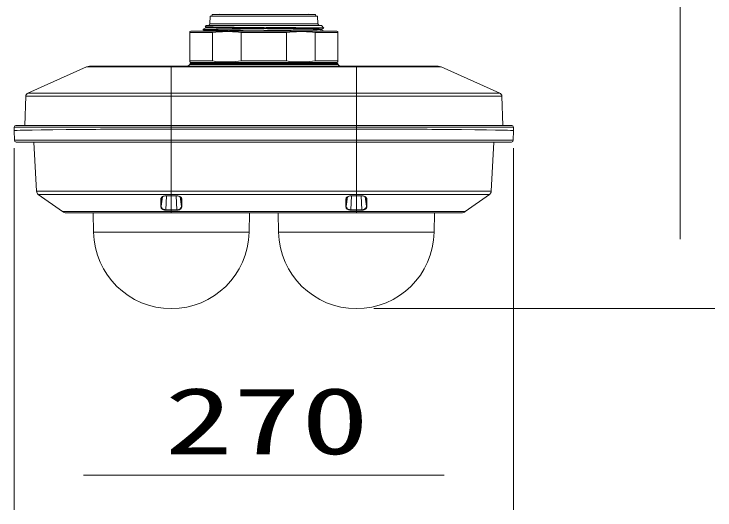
# Model space of a CAD drawing. Units: millimetres on the paper. Extents: x -62 to 65, y -59 to 59.
# Drawn here: x -23.75 to 1.49, y 5.95 to 23.81 of the extents above; entities that cross this region are included whole.
import ezdxf
from ezdxf.enums import TextEntityAlignment as Align

# ---------------------------------------------------------------- set-up
doc = ezdxf.new("R2010")
doc.units = ezdxf.units.MM
doc.layers.add('0-2_GAIKEI', color=4, linetype='Continuous', lineweight=9)
doc.layers.add('0-3_SUNPO', color=7, linetype='Continuous', lineweight=9)
doc.styles.add('ＭＳ ゴシック', font='')
doc.styles.get('ＭＳ ゴシック').set_extended_font_data('MS Gothic')

msp = doc.modelspace()

# ---------------------------------------------------------------- linework, layer by layer
at = {"layer": '0-2_GAIKEI', "color": 7}
for p, q in [((-16.686, 23.729), (-16.695, 23.46)), ((-16.686, 23.729), (-12.821, 23.729)), ((-16.619, 23.789), (-16.621, 23.729)), ((-16.619, 23.789), (-12.888, 23.789)), ((-12.888, 23.789), (-12.886, 23.729)), ((-12.821, 23.729), (-12.812, 23.46)), ((-16.943, 23.238), (-16.943, 23.264)), ((-16.844, 23.316), (-16.942, 23.265)), ((-16.942, 23.238), (-16.861, 23.196)), ((-16.825, 23.395), (-16.868, 23.353)), ((-16.867, 23.353), (-16.844, 23.34)), ((-16.844, 23.341), (-16.844, 23.315)), ((-12.682, 23.395), (-16.825, 23.395)), ((-12.682, 23.395), (-12.589, 23.303)), ((-12.589, 23.302), (-12.663, 23.264)), ((-12.663, 23.264), (-12.663, 23.238)), ((-12.663, 23.239), (-12.58, 23.196)), ((-17.386, 23.196), (-17.419, 23.176)), ((-17.419, 22.082), (-17.419, 23.176)), ((-12.121, 23.196), (-17.386, 23.196)), ((-12.121, 23.196), (-12.088, 23.176)), ((-12.088, 22.082), (-12.088, 23.176)), ((-17.405, 22.029), (-17.424, 21.996)), ((-17.386, 22.063), (-17.419, 22.082)), ((-12.121, 22.063), (-17.386, 22.063)), ((-12.121, 22.063), (-12.088, 22.082)), ((-12.102, 22.029), (-12.083, 21.996)), ((-23.249, 20.964), (-21.136, 21.906)), ((-21.027, 21.929), (-8.48, 21.929)), ((-6.258, 20.964), (-8.371, 21.906)), ((-23.364, 19.797), (-23.328, 20.847)), ((-6.143, 19.797), (-6.18, 20.847)), ((-23.745, 19.733), (-23.749, 19.606)), ((-5.829, 19.797), (-23.678, 19.797)), ((-5.762, 19.733), (-5.758, 19.606)), ((-23.737, 19.262), (-23.749, 19.606)), ((-5.77, 19.262), (-5.758, 19.606)), ((-20.762, 19.197), (-23.67, 19.197)), ((-22.939, 17.425), (-23.032, 19.197)), ((-20.762, 19.197), (-5.837, 19.197)), ((-6.568, 17.425), (-6.475, 19.197)), ((-22.002, 16.692), (-22.875, 17.308)), ((-7.505, 16.692), (-6.632, 17.308)), ((-21.875, 16.652), (-7.632, 16.652)), ((-20.884, 15.95), (-20.896, 16.652)), ((-15.287, 15.95), (-15.275, 16.652)), ((-14.22, 15.95), (-14.232, 16.652)), ((-8.624, 15.95), (-8.611, 16.652))]:
    msp.add_line(p, q, dxfattribs=at)
at = {"layer": '0-2_GAIKEI'}
for p, q in [((-16.695, 23.46), (-12.812, 23.46)), ((-17.419, 23.138), (-16.606, 23.138)), ((-16.606, 22.12), (-16.606, 23.138)), ((-15.567, 22.12), (-15.567, 23.138)), ((-15.567, 23.138), (-13.94, 23.138)), ((-13.94, 22.12), (-13.94, 23.138)), ((-12.901, 22.12), (-12.901, 23.138)), ((-12.088, 23.138), (-12.901, 23.138)), ((-17.424, 21.996), (-12.083, 21.996)), ((-17.419, 22.12), (-16.606, 22.12)), ((-17.405, 22.029), (-12.102, 22.029)), ((-15.567, 22.12), (-13.94, 22.12)), ((-12.901, 22.12), (-12.088, 22.12)), ((-21.136, 21.906), (-8.371, 21.906)), ((-18.085, 21.929), (-18.085, 19.662)), ((-11.422, 21.929), (-11.422, 19.662)), ((-23.249, 20.964), (-6.258, 20.964)), ((-23.328, 20.847), (-6.18, 20.847)), ((-5.762, 19.733), (-23.745, 19.733)), ((-18.085, 19.662), (-18.085, 17.263)), ((-18.085, 19.662), (-11.422, 19.662)), ((-18.085, 19.662), (-11.422, 19.662)), ((-11.422, 19.662), (-11.422, 17.263)), ((-5.77, 19.262), (-23.737, 19.262)), ((-22.939, 17.425), (-6.568, 17.425)), ((-22.875, 17.308), (-6.632, 17.308)), ((-18.448, 16.888), (-18.403, 17.227)), ((-18.447, 17.155), (-18.441, 17.183)), ((-18.282, 16.761), (-18.253, 17.26)), ((-18.085, 17.263), (-18.085, 17.261)), ((-17.722, 17.15), (-17.728, 17.181)), ((-11.786, 16.882), (-11.742, 17.225)), ((-11.785, 17.15), (-11.779, 17.181)), ((-11.623, 16.761), (-11.593, 17.26)), ((-11.621, 17.26), (-11.621, 17.262)), ((-11.422, 17.261), (-11.422, 17.263)), ((-11.422, 16.761), (-11.422, 17.261)), ((-11.225, 16.761), (-11.254, 17.26)), ((-11.059, 16.888), (-11.104, 17.227)), ((-11.06, 17.155), (-11.066, 17.183)), ((-22.002, 16.692), (-7.505, 16.692)), ((-18.085, 16.743), (-18.085, 16.761)), ((-18.085, 16.743), (-18.085, 16.652)), ((-11.623, 16.761), (-11.623, 16.743)), ((-11.623, 16.761), (-11.422, 16.761)), ((-11.623, 16.743), (-11.422, 16.743)), ((-11.422, 16.761), (-11.422, 16.743)), ((-11.422, 16.761), (-11.225, 16.761)), ((-11.422, 16.743), (-11.422, 16.652)), ((-15.196, 16.652), (-15.275, 16.652)), ((-15.196, 16.651), (-15.275, 16.651)), ((-15.196, 16.652), (-15.196, 16.651)), ((-14.677, 16.651), (-15.09, 16.651)), ((-14.874, 16.652), (-14.874, 16.651)), ((-14.677, 16.652), (-14.677, 16.651)), ((-14.232, 16.651), (-14.604, 16.651)), ((-14.388, 16.652), (-14.388, 16.651)), ((-20.884, 15.95), (-15.287, 15.95)), ((-14.22, 15.95), (-8.624, 15.95))]:
    msp.add_line(p, q, dxfattribs=at)
for points in [[(-16.943, 23.264), (-16.943, 23.264), (-16.943, 23.264), (-16.942, 23.263), (-16.941, 23.263), (-16.924, 23.261), (-16.892, 23.259), (-16.784, 23.255), (-16.57, 23.25), (-16.395, 23.246), (-15.994, 23.24), (-15.596, 23.235), (-14.756, 23.226), (-13.773, 23.214), (-13.205, 23.206)], [(-16.942, 23.238), (-16.939, 23.237), (-16.922, 23.235), (-16.893, 23.233), (-16.8, 23.23), (-16.597, 23.225), (-16.429, 23.221), (-16.04, 23.215), (-15.501, 23.209), (-14.358, 23.196)], [(-13.724, 23.32), (-14.674, 23.327), (-15.827, 23.336), (-16.25, 23.34), (-16.581, 23.345), (-16.706, 23.347), (-16.83, 23.35), (-16.862, 23.352), (-16.866, 23.353), (-16.867, 23.353)], [(-16.844, 23.34), (-16.84, 23.34), (-16.823, 23.338), (-16.794, 23.336), (-16.701, 23.332), (-16.498, 23.327), (-16.329, 23.323), (-15.94, 23.317), (-15.555, 23.312), (-14.738, 23.302), (-13.729, 23.29), (-13.275, 23.283)], [(-16.844, 23.315), (-16.844, 23.315), (-16.844, 23.315), (-16.844, 23.315), (-16.842, 23.314), (-16.826, 23.312), (-16.793, 23.31), (-16.685, 23.306), (-16.472, 23.301), (-16.296, 23.297), (-15.894, 23.291), (-15.485, 23.286), (-14.623, 23.275), (-13.693, 23.264), (-13.275, 23.258)], [(-13.275, 23.283), (-12.894, 23.276), (-12.761, 23.272), (-12.694, 23.268), (-12.674, 23.267), (-12.664, 23.265), (-12.663, 23.265), (-12.663, 23.264), (-12.663, 23.264), (-12.663, 23.264)], [(-13.275, 23.258), (-12.978, 23.252), (-12.857, 23.249), (-12.725, 23.244), (-12.685, 23.242), (-12.665, 23.24), (-12.663, 23.239)], [(-12.589, 23.303), (-12.589, 23.303), (-12.589, 23.303), (-12.592, 23.303), (-12.611, 23.305), (-12.648, 23.306), (-12.769, 23.309), (-12.898, 23.311), (-13.232, 23.315)], [(-16.606, 23.138), (-16.484, 23.154), (-16.362, 23.165), (-16.241, 23.173), (-16.12, 23.176), (-16, 23.175), (-15.879, 23.17), (-15.775, 23.162), (-15.671, 23.152), (-15.567, 23.138)], [(-13.94, 23.138), (-13.818, 23.154), (-13.697, 23.165), (-13.576, 23.173), (-13.455, 23.176), (-13.334, 23.175), (-13.213, 23.17), (-13.109, 23.162), (-13.006, 23.152), (-12.901, 23.138)], [(-13.205, 23.206), (-12.83, 23.199), (-12.692, 23.196)], [(-16.606, 22.12), (-16.484, 22.105), (-16.362, 22.093), (-16.241, 22.085), (-16.12, 22.082), (-16, 22.083), (-15.879, 22.088), (-15.775, 22.096), (-15.671, 22.107), (-15.567, 22.12)], [(-13.94, 22.12), (-13.818, 22.105), (-13.697, 22.093), (-13.576, 22.085), (-13.455, 22.082), (-13.334, 22.083), (-13.213, 22.088), (-13.11, 22.096), (-13.006, 22.107), (-12.901, 22.12)], [(-23.749, 19.606), (-23.749, 19.606), (-23.749, 19.606), (-23.748, 19.607), (-23.736, 19.609), (-23.713, 19.612), (-23.634, 19.617), (-23.524, 19.621), (-23.379, 19.626), (-23.107, 19.632), (-22.77, 19.637), (-22.35, 19.643), (-21.875, 19.648), (-20.801, 19.655)], [(-20.8, 19.655), (-21.712, 19.649), (-22.485, 19.641), (-23.093, 19.632), (-23.326, 19.627), (-23.51, 19.622), (-23.656, 19.616), (-23.703, 19.613), (-23.735, 19.61), (-23.747, 19.607), (-23.748, 19.606), (-23.749, 19.606), (-23.749, 19.606), (-23.749, 19.606)], [(-8.707, 19.655), (-7.796, 19.649), (-7.022, 19.641), (-6.415, 19.632), (-6.181, 19.627), (-5.997, 19.622), (-5.852, 19.616), (-5.804, 19.613), (-5.772, 19.61), (-5.76, 19.607), (-5.759, 19.606), (-5.759, 19.606), (-5.758, 19.606), (-5.758, 19.606)], [(-5.758, 19.606), (-5.758, 19.606), (-5.758, 19.606), (-5.759, 19.607), (-5.771, 19.609), (-5.794, 19.612), (-5.873, 19.617), (-5.983, 19.621), (-6.128, 19.626), (-6.4, 19.632), (-6.737, 19.637), (-7.157, 19.643), (-7.632, 19.648), (-8.706, 19.655)], [(-18.289, 17.262), (-18.315, 17.26), (-18.346, 17.255), (-18.374, 17.246), (-18.401, 17.234), (-18.423, 17.218), (-18.433, 17.209), (-18.442, 17.199), (-18.453, 17.182), (-18.46, 17.163), (-18.463, 17.145)], [(-18.288, 17.26), (-18.323, 17.257), (-18.353, 17.25), (-18.38, 17.24), (-18.403, 17.227), (-18.42, 17.213), (-18.432, 17.199), (-18.441, 17.181), (-18.445, 17.171)], [(-18.282, 16.761), (-18.085, 16.761), (-18.085, 17.261)], [(-18.085, 16.761), (-17.884, 16.761), (-17.914, 17.26)], [(-18.085, 16.743), (-17.884, 16.743), (-17.884, 16.761), (-17.858, 16.762), (-17.832, 16.767), (-17.808, 16.774), (-17.786, 16.785), (-17.767, 16.798), (-17.75, 16.812), (-17.738, 16.829), (-17.728, 16.846), (-17.723, 16.865), (-17.721, 16.882), (-17.765, 17.225)], [(-17.706, 17.14), (-17.707, 17.147), (-17.711, 17.167), (-17.72, 17.186), (-17.734, 17.204), (-17.752, 17.221), (-17.774, 17.235), (-17.798, 17.246), (-17.825, 17.255), (-17.854, 17.26), (-17.886, 17.262), (-17.886, 17.26)], [(-17.886, 17.26), (-17.852, 17.258), (-17.82, 17.251), (-17.791, 17.24), (-17.769, 17.227), (-17.75, 17.212), (-17.737, 17.197), (-17.728, 17.18), (-17.724, 17.168)], [(-11.621, 17.262), (-11.627, 17.262), (-11.659, 17.259), (-11.691, 17.253), (-11.719, 17.242), (-11.746, 17.227), (-11.767, 17.21), (-11.776, 17.2), (-11.784, 17.19), (-11.794, 17.172), (-11.8, 17.153), (-11.801, 17.14)], [(-11.783, 17.168), (-11.777, 17.185), (-11.767, 17.201), (-11.752, 17.216), (-11.734, 17.23), (-11.712, 17.241), (-11.683, 17.252), (-11.651, 17.258), (-11.621, 17.26)], [(-11.062, 17.171), (-11.068, 17.188), (-11.079, 17.205), (-11.095, 17.22), (-11.113, 17.233), (-11.138, 17.245), (-11.166, 17.253), (-11.2, 17.259), (-11.219, 17.26)], [(-11.044, 17.145), (-11.047, 17.164), (-11.055, 17.183), (-11.064, 17.197), (-11.076, 17.211), (-11.09, 17.223), (-11.102, 17.231), (-11.114, 17.238), (-11.143, 17.25), (-11.173, 17.258), (-11.205, 17.262), (-11.218, 17.262)], [(-18.464, 16.878), (-18.463, 16.867), (-18.46, 16.851), (-18.454, 16.835), (-18.446, 16.82), (-18.438, 16.809), (-18.429, 16.799), (-18.407, 16.781), (-18.385, 16.768), (-18.361, 16.757), (-18.335, 16.75), (-18.309, 16.745), (-18.282, 16.744)], [(-18.448, 16.888), (-18.445, 16.867), (-18.438, 16.847), (-18.427, 16.828), (-18.412, 16.81), (-18.394, 16.795), (-18.371, 16.781), (-18.346, 16.771), (-18.32, 16.764), (-18.294, 16.761), (-18.282, 16.761)], [(-17.884, 16.743), (-17.874, 16.744), (-17.844, 16.747), (-17.814, 16.753), (-17.787, 16.763), (-17.763, 16.776), (-17.743, 16.791), (-17.727, 16.809), (-17.715, 16.828), (-17.708, 16.848), (-17.706, 16.869), (-17.706, 16.872)], [(-11.801, 16.872), (-11.801, 16.861), (-11.799, 16.848), (-11.795, 16.835), (-11.786, 16.817), (-11.772, 16.8), (-11.755, 16.784), (-11.735, 16.771), (-11.711, 16.759), (-11.687, 16.752), (-11.661, 16.746), (-11.634, 16.744), (-11.623, 16.743)], [(-11.786, 16.882), (-11.784, 16.864), (-11.779, 16.846), (-11.769, 16.828), (-11.756, 16.812), (-11.738, 16.796), (-11.716, 16.782), (-11.691, 16.772), (-11.665, 16.764), (-11.636, 16.761), (-11.623, 16.761)], [(-11.225, 16.761), (-11.202, 16.762), (-11.173, 16.768), (-11.145, 16.778), (-11.118, 16.792), (-11.106, 16.801), (-11.095, 16.81), (-11.086, 16.82), (-11.078, 16.831), (-11.069, 16.846), (-11.063, 16.862), (-11.06, 16.878), (-11.059, 16.888)], [(-11.225, 16.744), (-11.199, 16.745), (-11.172, 16.75), (-11.147, 16.757), (-11.122, 16.768), (-11.1, 16.781), (-11.078, 16.799), (-11.069, 16.81), (-11.061, 16.82), (-11.053, 16.836), (-11.047, 16.851), (-11.044, 16.868), (-11.043, 16.878)], [(-14.677, 16.652), (-15.09, 16.652), (-15.09, 16.651)], [(-14.232, 16.652), (-14.604, 16.652), (-14.604, 16.651)]]:
    msp.add_lwpolyline(points, dxfattribs=at)
for centre, radius in [((-16.942, 23.264), 0.0008), ((-16.942, 23.239), 0.0008), ((-16.867, 23.353), 0.0002), ((-12.589, 23.302), 0.0002)]:
    msp.add_circle(centre, radius, dxfattribs=at)
at = {"layer": '0-2_GAIKEI', "color": 7}
for centre, radius, start, end in [((-16.386, 23.822), 0.0333, 270, 336.4237), ((-13.122, 23.822), 0.0333, 203.5763, 270), ((-16.762, 23.462), 0.0666, 270, 358), ((-12.745, 23.462), 0.0666, 182, 270), ((-17.54, 22.063), 0.133, 270, 330), ((-17.347, 21.996), 0.0666, 90, 150), ((-12.16, 21.996), 0.0666, 30, 90), ((-11.968, 22.063), 0.133, 210, 270), ((-21.027, 21.663), 0.267, 90, 114.0402), ((-8.48, 21.663), 0.267, 65.9598, 90), ((-23.194, 20.842), 0.133, 114.0402, 178), ((-6.313, 20.842), 0.133, 2, 65.9598), ((-23.678, 19.731), 0.0666, 90, 178), ((-5.829, 19.731), 0.0666, 2, 90), ((-23.67, 19.264), 0.0666, 182, 270), ((-5.837, 19.264), 0.0666, 270, 358), ((-22.787, 17.433), 0.152, 183, 234.8062), ((-6.72, 17.433), 0.152, 305.1938, 357), ((-21.875, 16.872), 0.22, 234.8062, 270), ((-7.632, 16.872), 0.22, 270, 305.1938), ((-18.085, 15.999), 2.799, 181, 359), ((-11.422, 15.999), 2.799, 181, 359)]:
    msp.add_arc(centre, radius, start, end, dxfattribs=at)
at = {"layer": '0-2_GAIKEI'}
for centre, radius, start, end in [((-15.818, -227.974), 251.302, 89.41038, 89.5226), ((-23.748, 19.606), 0.0012, 180, 270), ((-18.162, -488.063), 507.726, 89.99129, 90.29773), ((-18.162, -488.004), 507.667, 89.99129, 90.29773), ((-11.345, -488.063), 507.726, 89.70227, 90.00871), ((-11.345, -488.004), 507.667, 89.70227, 90.0087), ((-5.759, 19.606), 0.0012, 270, 0), ((-18.36, 17.152), 0.0868, 167.0287, 178.0554), ((-18.284, 17.262), 0.0049, 180, 204.3003), ((-18.089, 1.034), 16.23, 89.9855, 90.7034), ((-18.089, 1.929), 15.332, 89.9853, 90.7434), ((-18.098, -12.775), 30.039, 89.5963, 89.9762), ((-18.097, -9.727), 26.988, 89.5526, 89.9752), ((-17.808, 17.148), 0.0861, 1.3386, 13.5505), ((-11.699, 17.148), 0.0861, 166.4495, 178.6615), ((-11.409, -12.93), 30.193, 90.0244, 90.4024), ((-11.41, -9.811), 27.072, 90.0255, 90.4468), ((-11.418, 1.021), 16.242, 89.2965, 90.0138), ((-11.418, 1.922), 15.339, 89.2566, 90.0143), ((-11.223, 17.262), 0.0049, 335.6926, 0), ((-11.147, 17.152), 0.0868, 1.9447, 12.9741), ((-9.913, 16.983), 8.552, 178.9182, 180.7053), ((-12.462, 16.997), 5.987, 178.4883, 181.0362), ((-28.301, 16.984), 10.581, 359.4505, 0.9002), ((-40.851, 16.967), 23.145, 359.7637, 0.4278), ((11.397, 16.967), 23.198, 179.5728, 180.2354), ((-1.203, 16.984), 10.584, 179.1, 180.5493), ((-17.041, 16.997), 5.983, 358.9614, 1.5109), ((-19.594, 16.983), 8.552, 359.2959, 1.083), ((-17.896, 16.757), 0.386, 179.4998, 182.064), ((-18.111, 62.142), 45.399, 269.7849, 270.0328), ((-11.396, 61.7), 44.957, 269.9666, 270.217), ((-11.613, 16.757), 0.388, 357.9537, 0.5068)]:
    msp.add_arc(centre, radius, start, end, dxfattribs=at)
for centre, major_axis, ratio, start_param, end_param in [((-18.462, 17.157), (0.0155, 0), 0.818495, 4.689686, 6.085928), ((-17.706, 17.153), (0.0161, 0), 0.817137, 3.35893, 4.696818), ((-11.801, 17.153), (0.0161, 0), 0.817158, 4.727877, 6.065871), ((-11.045, 17.157), (0.0155, 0), 0.818495, 3.338891, 4.735122), ((-18.463, 16.89), (0.0151, 0), 0.818016, 4.647311, 6.094576), ((-17.706, 16.885), (0.0155, 0), 0.8172, 3.317508, 4.719312), ((-11.801, 16.885), (0.0155, 0), 0.817197, 4.705559, 6.107415), ((-11.044, 16.89), (0.0151, 0), 0.818015, 3.330212, 4.777472)]:
    msp.add_ellipse(centre, major_axis=major_axis, ratio=ratio, start_param=start_param, end_param=end_param, dxfattribs=at)
at = {"layer": '0-3_SUNPO'}
for p, q in [((0.241, 39.234), (0.241, 15.7)), ((-23.748, 18.981), (-23.748, 5.95)), ((-5.759, 18.981), (-5.759, 5.95)), ((-10.797, 13.2), (1.491, 13.2)), ((-21.248, 7.2), (-8.259, 7.2))]:
    msp.add_line(p, q, dxfattribs=at)

# ---------------------------------------------------------------- texts
at = {"layer": '0-3_SUNPO', "style": 'ＭＳ ゴシック', "width": 1.5}
msp.add_text('270', height=2.405, dxfattribs=at).set_placement((-18.325, 7.238), align=Align.BOTTOM_LEFT)

doc.saveas('drawing.dxf')
